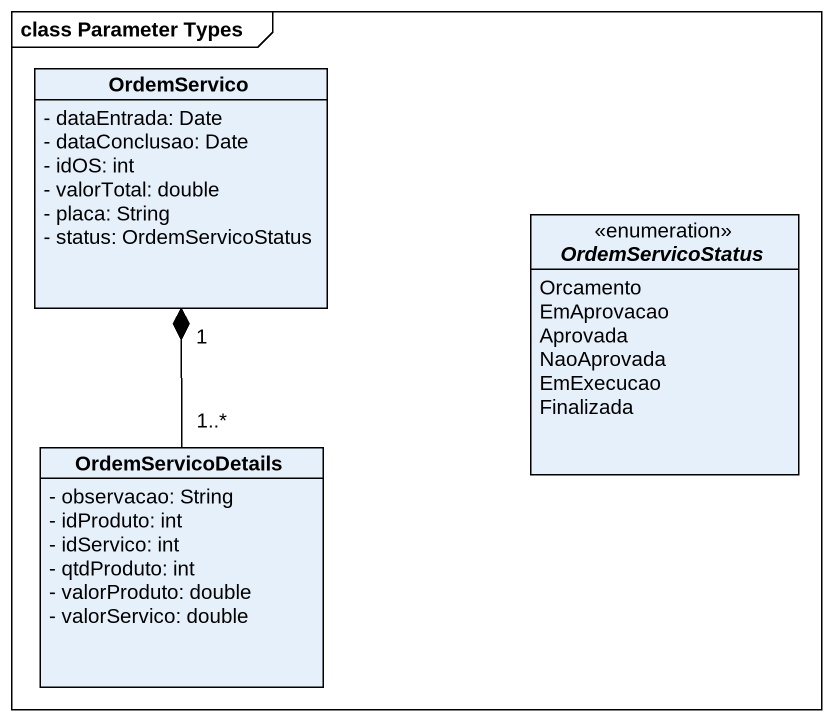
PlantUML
@startuml
mainframe class Parameter Types
hide circle
hide empty members
skinparam classAttributeIconSize 0
class OrdemServico {
  - dataEntrada: Date
  - dataConclusao: Date
  - idOS: int
  - valorTotal: double
  - placa: String
  - status: OrdemServicoStatus
}
interface OrdemServicoStatus <<enumeration>> {
  Orcamento
  EmAprovacao
  Aprovada
  NaoAprovada
  EmExecucao
  Finalizada
}
class OrdemServicoDetails {
  - observacao: String
  - idProduto: int
  - idServico: int
  - qtdProduto: int
  - valorProduto: double
  - valorServico: double
}
OrdemServicoDetails "1..*" -up-* "1" OrdemServico
@enduml
